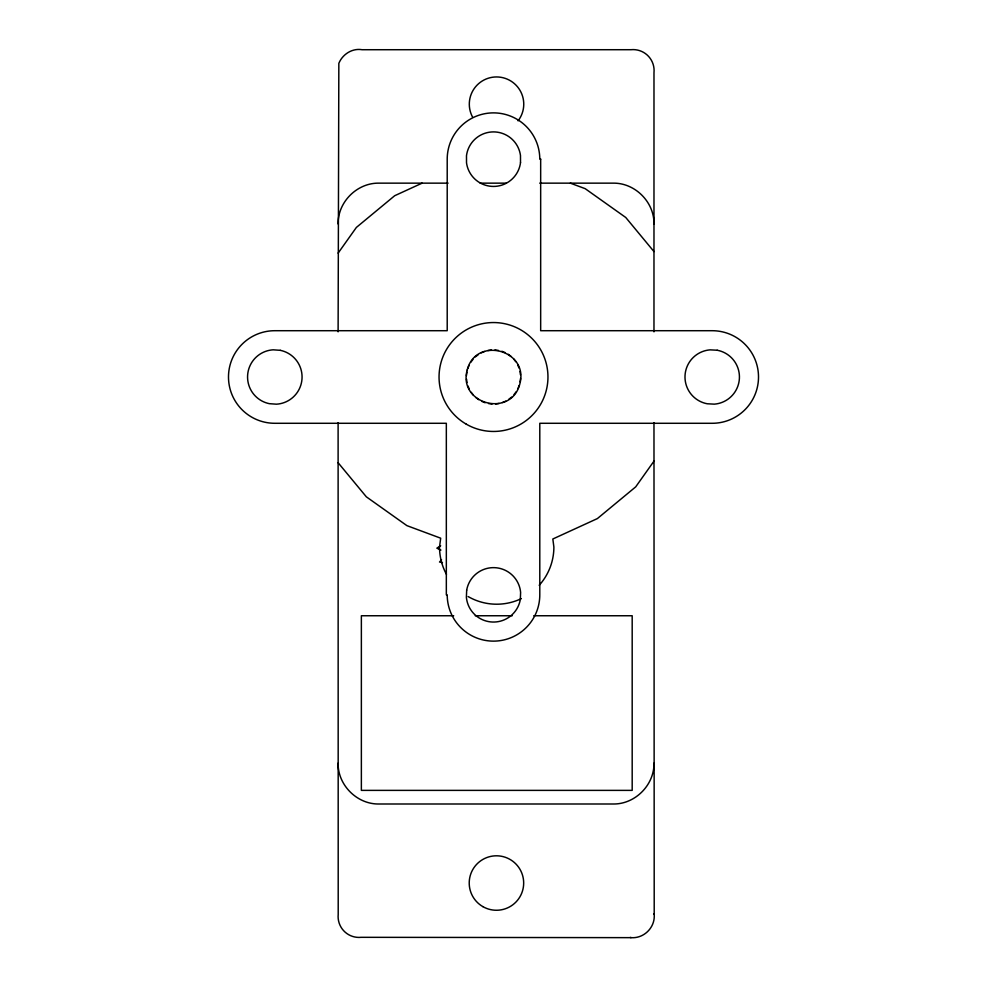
<?xml version="1.0" encoding="UTF-8"?>
<svg xmlns="http://www.w3.org/2000/svg" width="987" height="987" viewBox="0 0 987 987"><rect width="100%" height="100%" fill="white"/><g stroke="black" fill="none" stroke-linecap="round" stroke-linejoin="round"><path stroke-width="1.48" d="M653.974 331.829L653.986 72.73A20.986 20.986 0 0 0 630.964 49.708L362.106 49.72C352.273 48.005 342.575 54.223 338.837 63.341L338.109 331.829M653.974 422.621L654.208 914.468C655.282 927.398 643.956 938.723 631.026 937.65L361.156 937.317A20.912 20.912 0 0 1 338.208 914.381L338.109 422.658M338.109 224C337.714 202.088 357.047 182.755 378.959 183.15L448.098 183.15M653.974 763.148C654.369 785.047 635.036 804.393 613.124 803.998L378.959 803.998C357.047 804.393 337.714 785.047 338.109 763.148M466.925 372.062L466.456 375.566M467.752 368.62L469.109 365.35M519.248 385.386L517.891 388.656M520.075 381.944L520.544 378.44M470.799 362.241L472.958 359.428M516.201 391.765L514.042 394.566M338.109 253.153L356.369 227.442L394.701 195.71L422.115 183.15M653.974 461.139L635.714 486.85L597.382 518.582L552.831 539.001L553.88 547.032A57.184 57.184 0 0 1 539.186 585.303M441.559 559.839L439.499 562.022L442.46 562.553M475.389 356.862L478.202 354.715M511.611 397.132L508.798 399.291M440.671 545.786L436.846 548.167L440.918 550.08M481.224 352.865L484.494 351.508M505.776 401.141L502.506 402.486M487.886 350.508L491.39 350.052M499.114 403.498L495.61 403.954M494.931 349.966L498.447 350.422M492.069 404.041L488.553 403.584M480.175 183.15L506.158 183.15M539.766 183.15L613.124 183.15C635.036 182.755 654.369 202.088 653.974 224M453.699 615.752L361.365 615.752L361.365 790.377L632.186 790.377L632.186 615.752L533.708 615.752M475.24 615.752L512.167 615.752M501.877 351.249L505.159 352.606M485.123 402.745L481.841 401.401M630.348 937.416L631.026 937.65M570.326 183.15L585.18 188.665L625.746 217.473L653.974 251.574M508.256 354.296L511.069 356.455M478.744 399.698L475.931 397.551M513.635 358.898L515.794 361.698M473.365 395.108L471.206 392.308M338.109 462.718L366.337 496.819L406.903 525.639L440.683 538.186L439.523 547.032A57.184 57.184 0 0 0 446.457 574.323M517.632 364.721L518.989 367.991M469.368 389.285L468.011 386.016M653.974 913.789L654.208 914.468M519.989 371.383L520.457 374.9M467.011 382.611L466.543 379.107M472.551 117.071A27.229 27.229 0 0 1 480.422 82.217A27.229 27.229 0 0 1 516.028 85.166A27.229 27.229 0 0 1 518.064 120.833M521.333 598.628A57.184 57.184 0 0 1 468.109 596.555M466.678 590.177L466.382 597.271A27.229 27.229 0 0 0 520.322 599.516L520.618 592.41A27.229 27.229 0 0 0 466.678 590.177M467.196 369.952C457.697 404.016 510.995 418.291 519.804 384.054C529.303 349.99 476.005 335.716 467.196 369.952M540.666 159.166L539.79 159.166A46.29 46.29 0 0 0 493.5 112.876A46.29 46.29 0 0 0 447.21 159.166L447.21 330.707L274.793 330.707A46.29 46.29 0 0 0 228.49 376.997A46.29 46.29 0 0 0 274.793 423.287L446.334 423.287L446.334 594.84L447.21 594.84A46.29 46.29 0 0 0 493.5 641.131A46.29 46.29 0 0 0 539.79 594.84L539.79 423.287L712.207 423.287A46.29 46.29 0 0 0 758.509 376.997A46.29 46.29 0 0 0 712.207 330.707L540.666 330.707L540.666 159.166M717.191 350.237L710.097 349.854A27.229 27.229 0 0 0 707.235 403.769L714.329 404.152A27.229 27.229 0 0 0 717.191 350.237M280.271 350.323L273.177 349.817A27.229 27.229 0 0 0 269.315 403.671L276.397 404.189A27.229 27.229 0 0 0 280.271 350.323M520.519 162.584L520.482 155.477A27.229 27.229 0 0 0 466.481 155.749L466.518 162.855A27.229 27.229 0 0 0 520.519 162.584M466.271 424.163A54.458 54.458 0 0 0 547.958 376.997A54.458 54.458 0 0 0 466.271 329.843A54.458 54.458 0 0 0 466.271 424.163M482.828 906.609A27.229 27.229 0 0 0 523.678 883.032A27.229 27.229 0 0 0 482.84 859.443A27.229 27.229 0 0 0 482.828 906.609"/></g></svg>
